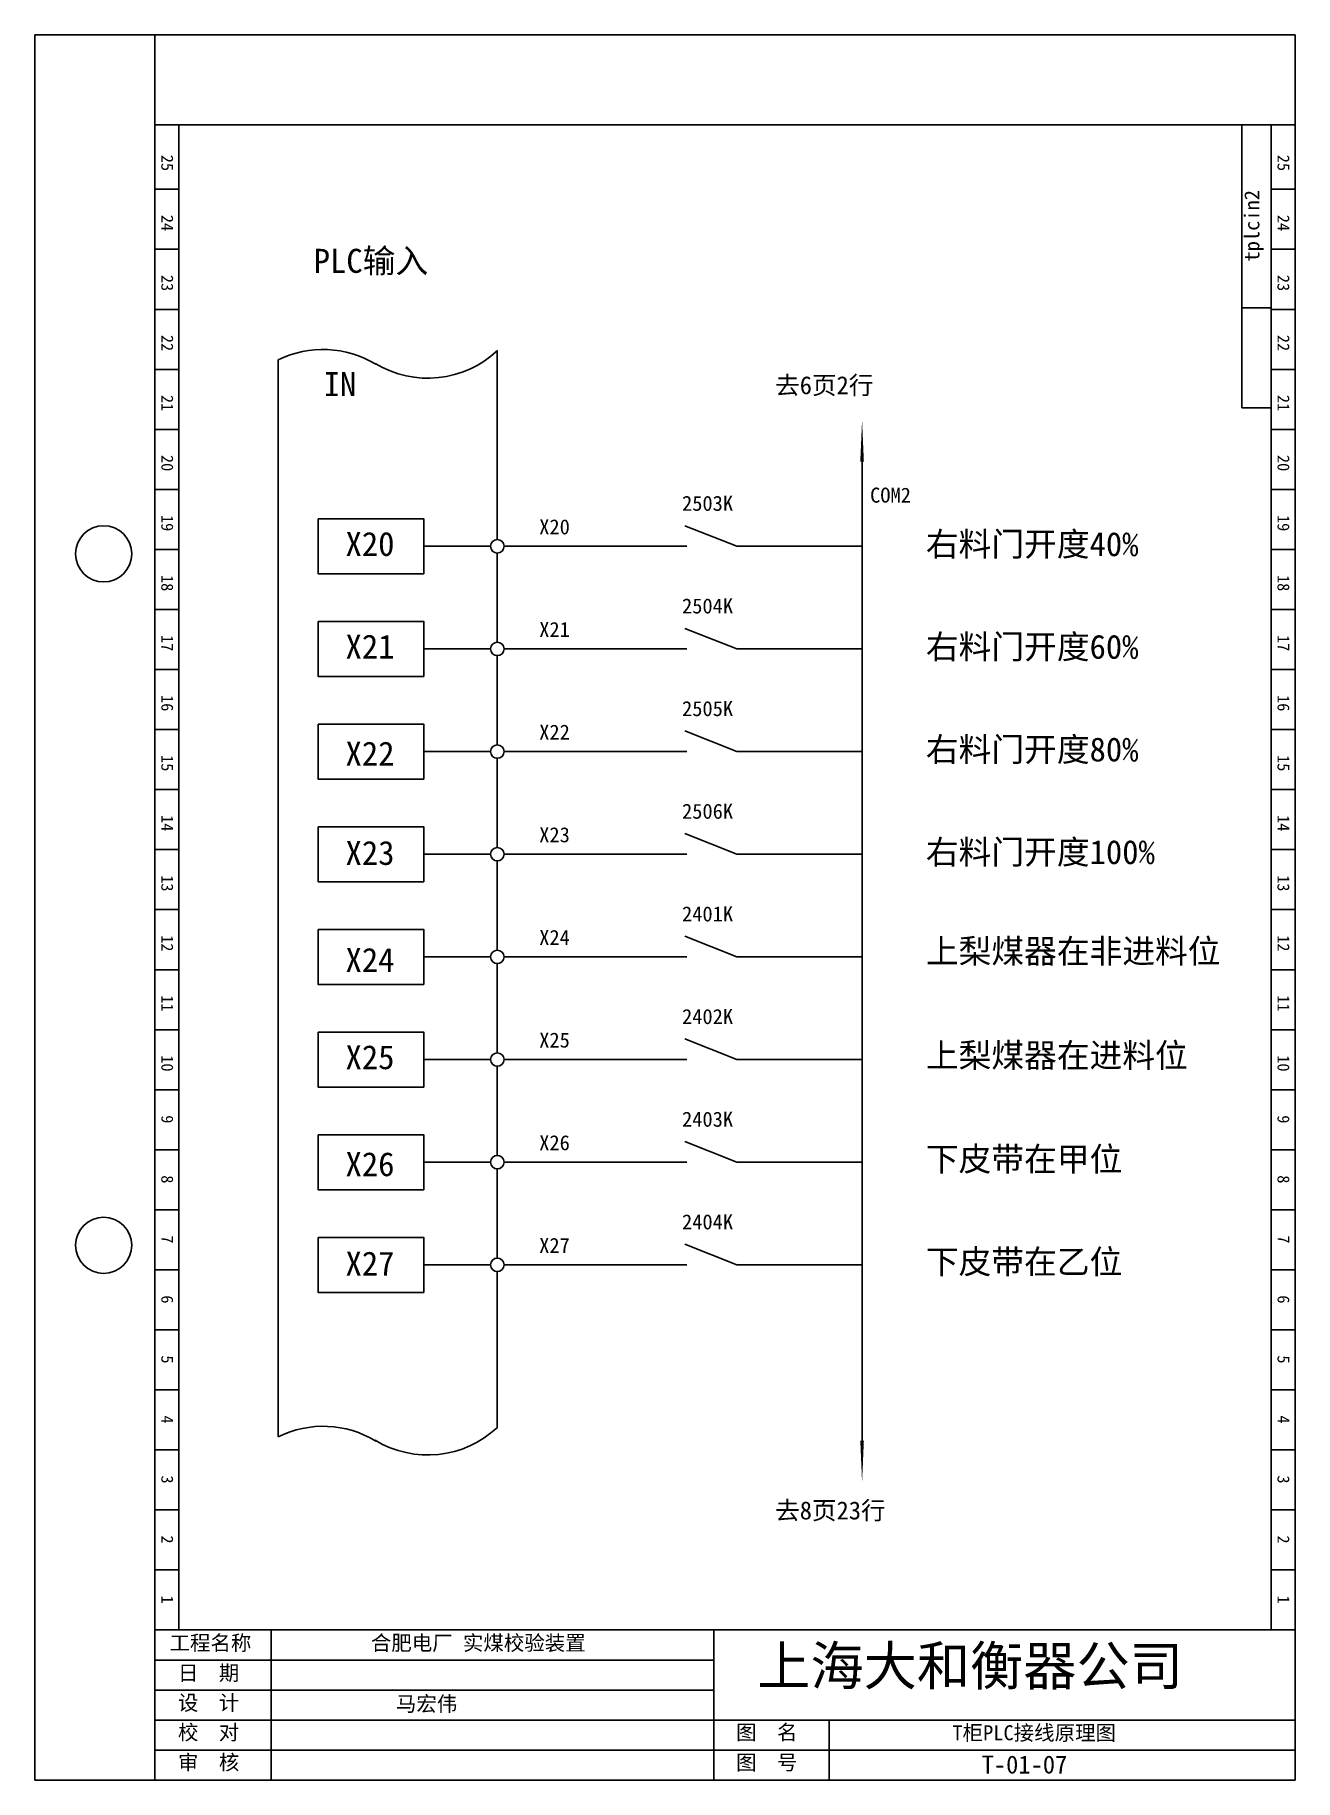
# Model space of a CAD drawing. Extents: x 370 to 580, y -51 to 240.
import ezdxf

# ---------------------------------------------------------------- set-up
doc = ezdxf.new("R2010")
doc.units = 0
doc.header["$LTSCALE"] = 0.5
doc.layers.get('0').update_dxf_attribs({"linetype": 'CONTINUOUS'})

# ---------------------------------------------------------------- blocks, each defined once
blk = doc.blocks.new('A$C1BE90A1B')
at = {"insert": (0.67, 3.86), "char_height": 2.5, "width": 44.7874, "attachment_point": 1}
blk.add_mtext('\\f宋体|b0|i0|c134|p2;T柜PLC接线原理图', dxfattribs=at)
blk = doc.blocks.new('A$C35205E1D')
at = {"insert": (0.21, 3.58), "char_height": 2.5, "width": 20.5327, "attachment_point": 1}
blk.add_mtext('\\f宋体|b0|i0|c134|p2;马宏伟', dxfattribs=at)

msp = doc.modelspace()

# ---------------------------------------------------------------- linework, layer by layer
for p, q in [((369.82, 239.81), (579.82, 239.81)), ((369.82, 239.81), (369.82, -50.91)), ((389.82, 239.81), (389.82, -50.91)), ((579.82, 239.81), (579.82, -50.91)), ((389.82, 224.81), (579.82, 224.81)), ((393.82, 224.81), (393.82, -25.91)), ((570.94, 224.81), (570.94, 177.67)), ((575.82, 224.81), (575.82, -25.91)), ((579.82, 224.81), (579.82, -25.91)), ((389.82, 214.09), (393.82, 214.09)), ((575.82, 214.09), (579.82, 214.09)), ((389.82, 204.09), (393.82, 204.09)), ((575.82, 204.09), (579.82, 204.09)), ((389.82, 194.09), (393.82, 194.09)), ((575.81, 194.35), (570.94, 194.35)), ((575.82, 194.09), (579.82, 194.09)), ((389.82, 184.09), (393.82, 184.09)), ((575.82, 184.09), (579.82, 184.09)), ((575.81, 177.67), (570.94, 177.67)), ((389.82, 174.09), (393.82, 174.09)), ((575.82, 174.09), (579.82, 174.09)), ((389.82, 164.09), (393.82, 164.09)), ((575.82, 164.09), (579.82, 164.09)), ((389.82, 154.09), (393.82, 154.09)), ((575.82, 154.09), (579.82, 154.09)), ((389.82, 144.09), (393.82, 144.09)), ((575.82, 144.09), (579.82, 144.09)), ((389.82, 134.09), (393.82, 134.09)), ((575.82, 134.09), (579.82, 134.09)), ((389.82, 124.09), (393.82, 124.09)), ((575.82, 124.09), (579.82, 124.09)), ((389.82, 114.09), (393.82, 114.09)), ((575.82, 114.09), (579.82, 114.09)), ((389.82, 104.09), (393.82, 104.09)), ((575.82, 104.09), (579.82, 104.09)), ((389.82, 94.09), (393.82, 94.09)), ((575.82, 94.09), (579.82, 94.09)), ((389.82, 84.09), (393.82, 84.09)), ((575.82, 84.09), (579.82, 84.09)), ((389.82, 74.09), (393.82, 74.09)), ((575.82, 74.09), (579.82, 74.09)), ((389.82, 64.09), (393.82, 64.09)), ((575.82, 64.09), (579.82, 64.09)), ((389.82, 54.09), (393.82, 54.09)), ((575.82, 54.09), (579.82, 54.09)), ((389.82, 44.09), (393.82, 44.09)), ((575.82, 44.09), (579.82, 44.09)), ((389.82, 34.09), (393.82, 34.09)), ((575.82, 34.09), (579.82, 34.09)), ((389.82, 24.09), (393.82, 24.09)), ((575.82, 24.09), (579.82, 24.09)), ((389.82, 14.09), (393.82, 14.09)), ((575.82, 14.09), (579.82, 14.09)), ((389.82, 4.09), (393.82, 4.09)), ((575.82, 4.09), (579.82, 4.09)), ((389.82, -5.91), (393.82, -5.91)), ((575.82, -5.91), (579.82, -5.91)), ((389.82, -15.91), (393.82, -15.91)), ((575.82, -15.91), (579.82, -15.91)), ((389.82, -25.91), (579.82, -25.91)), ((409.2, -25.91), (409.2, -50.91)), ((482.93, -25.91), (482.93, -50.91)), ((389.82, -30.91), (482.93, -30.91)), ((389.82, -35.91), (482.93, -35.91)), ((389.82, -40.91), (579.82, -40.91)), ((502.18, -40.91), (502.18, -50.91)), ((389.82, -45.91), (579.82, -45.91)), ((369.82, -50.91), (579.82, -50.91))]:
    msp.add_line(p, q)
at = {"ltscale": 0.5}
for p, q in [((507.66, 2.56), (507.66, 171.72)), ((507.66, 1.47), (507.66, 171.72)), ((478.1, 158.05), (486.79, 154.62)), ((434.63, 154.62), (445.76, 154.62)), ((447.99, 154.62), (478.46, 154.62)), ((486.79, 154.62), (507.66, 154.62)), ((478.1, 140.95), (486.79, 137.52)), ((434.63, 137.52), (445.76, 137.52)), ((447.99, 137.52), (478.46, 137.52)), ((486.79, 137.52), (507.66, 137.52)), ((478.1, 123.85), (486.79, 120.42)), ((434.63, 120.42), (445.76, 120.42)), ((447.99, 120.42), (478.46, 120.42)), ((486.79, 120.42), (507.66, 120.42)), ((478.1, 106.75), (486.79, 103.32)), ((434.63, 103.32), (445.76, 103.32)), ((447.99, 103.32), (478.46, 103.32)), ((486.79, 103.32), (507.66, 103.32)), ((478.1, 89.65), (486.79, 86.22)), ((434.63, 86.22), (445.76, 86.22)), ((447.99, 86.22), (478.46, 86.22)), ((486.79, 86.22), (507.66, 86.22)), ((478.1, 72.55), (486.79, 69.12)), ((434.63, 69.12), (445.76, 69.12)), ((447.99, 69.12), (478.46, 69.12)), ((486.79, 69.12), (507.66, 69.12)), ((478.1, 55.45), (486.79, 52.02)), ((434.63, 52.02), (445.76, 52.02)), ((447.99, 52.02), (478.46, 52.02)), ((486.79, 52.02), (507.66, 52.02)), ((478.1, 38.35), (486.79, 34.92)), ((434.63, 34.92), (445.76, 34.92)), ((447.99, 34.92), (478.46, 34.92)), ((486.79, 34.92), (507.66, 34.92))]:
    msp.add_line(p, q, dxfattribs=at)
for points in [[(446.88, 187.23), (446.88, 155.74)], [(410.37, 6.28), (410.37, 185.66)], [(446.88, 153.5), (446.88, 138.64)], [(446.88, 136.4), (446.88, 121.54)], [(446.88, 119.3), (446.88, 104.44)], [(446.88, 102.2), (446.88, 87.34)], [(446.88, 85.1), (446.88, 70.24)], [(446.88, 68), (446.88, 53.14)], [(446.88, 50.9), (446.88, 36.04)], [(446.88, 39.69), (446.88, 36.04)], [(446.88, 33.8), (446.88, 18.94)], [(446.88, 33.8), (446.88, 7.85)]]:
    msp.add_lwpolyline(points)
for points in [[(507.66, 168.7, 0.6, 0, 0), (507.66, 175.7, 0, 0, 0)], [(507.66, 5.65, 0.6, 0, 0), (507.66, -1.35, 0, 0, 0)]]:
    msp.add_lwpolyline(points, format="xyseb", dxfattribs=at)
for points in [[(417.02, 159.2), (434.63, 159.2), (434.63, 150.03), (417.02, 150.03)], [(417.02, 142.1), (434.63, 142.1), (434.63, 132.93), (417.02, 132.93)], [(417.02, 125), (434.63, 125), (434.63, 115.83), (417.02, 115.83)], [(417.02, 107.9), (434.63, 107.9), (434.63, 98.73), (417.02, 98.73)], [(417.02, 90.8), (434.63, 90.8), (434.63, 81.63), (417.02, 81.63)], [(417.02, 73.7), (434.63, 73.7), (434.63, 64.53), (417.02, 64.53)], [(417.02, 56.6), (434.63, 56.6), (434.63, 47.43), (417.02, 47.43)], [(417.02, 39.5), (434.63, 39.5), (434.63, 30.33), (417.02, 30.33)]]:
    msp.add_lwpolyline(points, close=True)
for centre in [(381.28, 153.36), (381.28, 38.17)]:
    msp.add_circle(centre, 4.68)
for centre in [(446.88, 154.62), (446.88, 137.52), (446.88, 120.42), (446.88, 103.32), (446.88, 86.22), (446.88, 69.12), (446.88, 52.02), (446.88, 34.92)]:
    msp.add_circle(centre, 1.12, dxfattribs=at)
for centre, start, end in [((417.84, 170.52), 58.7064, 116.2668), ((435.29, 199.51), 238.7064, 313.3355), ((417.84, -8.87), 58.7064, 116.2668), ((435.29, 20.13), 238.7064, 313.3355)]:
    msp.add_arc(centre, 16.89, start, end, dxfattribs=at)

# ---------------------------------------------------------------- block references
for name, p in [('A$C35205E1D', (429.77, -40.53)), ('A$C1BE90A1B', (522.04, -45.64))]:
    msp.add_blockref(name, p, dxfattribs=at)

# ---------------------------------------------------------------- texts
at = {"char_height": 2, "width": 13.8727, "attachment_point": 1, "rotation": 270}
for s, insert in [('25', (392.89, 219.84)), ('25', (578.89, 219.84)), ('24', (392.89, 209.84)), ('24', (578.89, 209.84)), ('23', (392.89, 199.84)), ('23', (578.89, 199.84)), ('22', (392.89, 189.84)), ('22', (578.89, 189.84)), ('21', (392.89, 179.84)), ('21', (578.89, 179.84)), ('20', (392.89, 169.84)), ('20', (578.89, 169.84)), ('19', (392.89, 159.84)), ('19', (578.89, 159.84)), ('18', (392.89, 149.84)), ('18', (578.89, 149.84)), ('17', (392.89, 139.84)), ('17', (578.89, 139.84)), ('16', (392.89, 129.84)), ('16', (578.89, 129.84)), ('15', (392.89, 119.84)), ('15', (578.89, 119.84)), ('14', (392.89, 109.84)), ('14', (578.89, 109.84)), ('13', (392.89, 99.84)), ('13', (578.89, 99.84)), ('12', (392.89, 89.84)), ('12', (578.89, 89.84)), ('11', (392.89, 79.84)), ('11', (578.89, 79.84)), ('10', (392.89, 69.84)), ('10', (578.89, 69.84)), ('9', (392.89, 59.84)), ('9', (578.89, 59.84)), ('8', (392.89, 49.84)), ('8', (578.89, 49.84)), ('7', (392.89, 39.84)), ('7', (578.89, 39.84)), ('6', (392.89, 29.84)), ('6', (578.89, 29.84)), ('5', (392.89, 19.84)), ('5', (578.89, 19.84)), ('4', (392.89, 9.84)), ('4', (578.89, 9.84)), ('3', (392.89, -0.16)), ('3', (578.89, -0.16)), ('2', (392.89, -10.16)), ('2', (578.89, -10.16)), ('1', (392.89, -20.16)), ('1', (578.89, -20.16))]:
    msp.add_mtext(s, dxfattribs=dict(at, insert=insert))
at = {"ltscale": 0.5, "insert": (571.36, 202.06), "char_height": 2.5, "width": 19.7563, "attachment_point": 1, "rotation": 90}
msp.add_mtext('tplcin2', dxfattribs=at)
at = {"ltscale": 0.5, "width": 51.3886, "attachment_point": 1}
for s, insert, char_height in [('\\f宋体|b0|i0|c134|p2;PLC输入', (416.28, 204.17), 4), ('\\f宋体|b0|i0|c134|p2;IN', (417.93, 183.63), 4), ('\\f宋体|b0|i0|c134|p2;去6页2行', (493.18, 182.95), 3), ('\\f宋体|b0|i0|c134|p2;X20', (421.58, 157.01), 4), ('\\f宋体|b0|i0|c134|p2;右料门开度40%', (518.29, 156.98), 4), ('\\f宋体|b0|i0|c134|p2;X21', (421.58, 139.91), 4), ('\\f宋体|b0|i0|c134|p2;右料门开度60%', (518.29, 139.88), 4), ('\\f宋体|b0|i0|c134|p2;右料门开度80%', (518.29, 122.78), 4), ('\\f宋体|b0|i0|c134|p2;X22', (421.58, 122.09), 4), ('\\f宋体|b0|i0|c134|p2;X23', (421.58, 105.54), 4), ('\\f宋体|b0|i0|c134|p2;右料门开度100%', (518.29, 105.68), 4), ('\\f宋体|b0|i0|c134|p2;X24', (421.58, 87.72), 4), ('\\f宋体|b0|i0|c134|p2;上梨煤器在非进料位', (518.29, 89.17), 4), ('\\f宋体|b0|i0|c134|p2;X25', (421.58, 71.51), 4), ('\\f宋体|b0|i0|c134|p2;上梨煤器在进料位', (518.29, 71.82), 4), ('\\f宋体|b0|i0|c134|p2;X26', (421.58, 53.69), 4), ('\\f宋体|b0|i0|c134|p2;下皮带在甲位', (518.29, 54.55), 4), ('\\f宋体|b0|i0|c134|p2;下皮带在乙位', (518.29, 37.45), 4), ('\\f宋体|b0|i0|c134|p2;X27', (421.58, 37.14), 4), ('\\f宋体|b0|i0|c134|p2;去8页23行', (493.18, -4.49), 3)]:
    msp.add_mtext(s, dxfattribs=dict(at, insert=insert, char_height=char_height))
at = {"attachment_point": 1}
for s, insert, char_height, width in [('2503K', (477.66, 163.03), 2.5, 13.8727), ('COM2', (509, 164.39), 2.5, 13.8727), ('X20', (453.86, 159.11), 2.5, 13.8727), ('2504K', (477.66, 145.93), 2.5, 13.8727), ('X21', (453.86, 142.01), 2.5, 13.8727), ('2505K', (477.66, 128.83), 2.5, 13.8727), ('X22', (453.86, 124.91), 2.5, 13.8727), ('2506K', (477.66, 111.73), 2.5, 13.8727), ('X23', (453.86, 107.81), 2.5, 13.8727), ('2401K', (477.66, 94.63), 2.5, 13.8727), ('X24', (453.86, 90.71), 2.5, 13.8727), ('2402K', (477.66, 77.53), 2.5, 13.8727), ('X25', (453.86, 73.61), 2.5, 13.8727), ('2403K', (477.66, 60.43), 2.5, 13.8727), ('X26', (453.86, 56.51), 2.5, 13.8727), ('2404K', (477.66, 43.33), 2.5, 13.8727), ('X27', (453.86, 39.41), 2.5, 13.8727), ('\\f宋体|b0|i0|c134|p2;工程名称', (392.25, -26.81), 2.5, 20.5327), ('\\f宋体|b0|i0|c134|p2;合肥电厂 实煤校验装置', (425.8, -26.81), 2.5, 44.7874), ('\\f宋体|b0|i0|c134|p2;上海大和衡器公司', (490.19, -28.62), 6.5, 127.4816), ('\\f宋体|b0|i0|c134|p2;日  期', (393.66, -31.81), 2.5, 20.5327), ('\\f宋体|b0|i0|c134|p2;设  计', (393.66, -36.78), 2.5, 20.5327), ('\\f宋体|b0|i0|c134|p2;校  对', (393.66, -41.71), 2.5, 20.5327), ('\\f宋体|b0|i0|c134|p2;图  名', (486.67, -41.71), 2.5, 20.5327), ('\\f宋体|b0|i0|c134|p2;审  核', (393.66, -46.71), 2.5, 20.5327), ('\\f宋体|b0|i0|c134|p2;图  号', (486.67, -46.71), 2.5, 20.5327), ('T-01-07', (527.58, -46.82), 3, 13.8727)]:
    msp.add_mtext(s, dxfattribs=dict(at, insert=insert, char_height=char_height, width=width))

doc.saveas('drawing.dxf')
